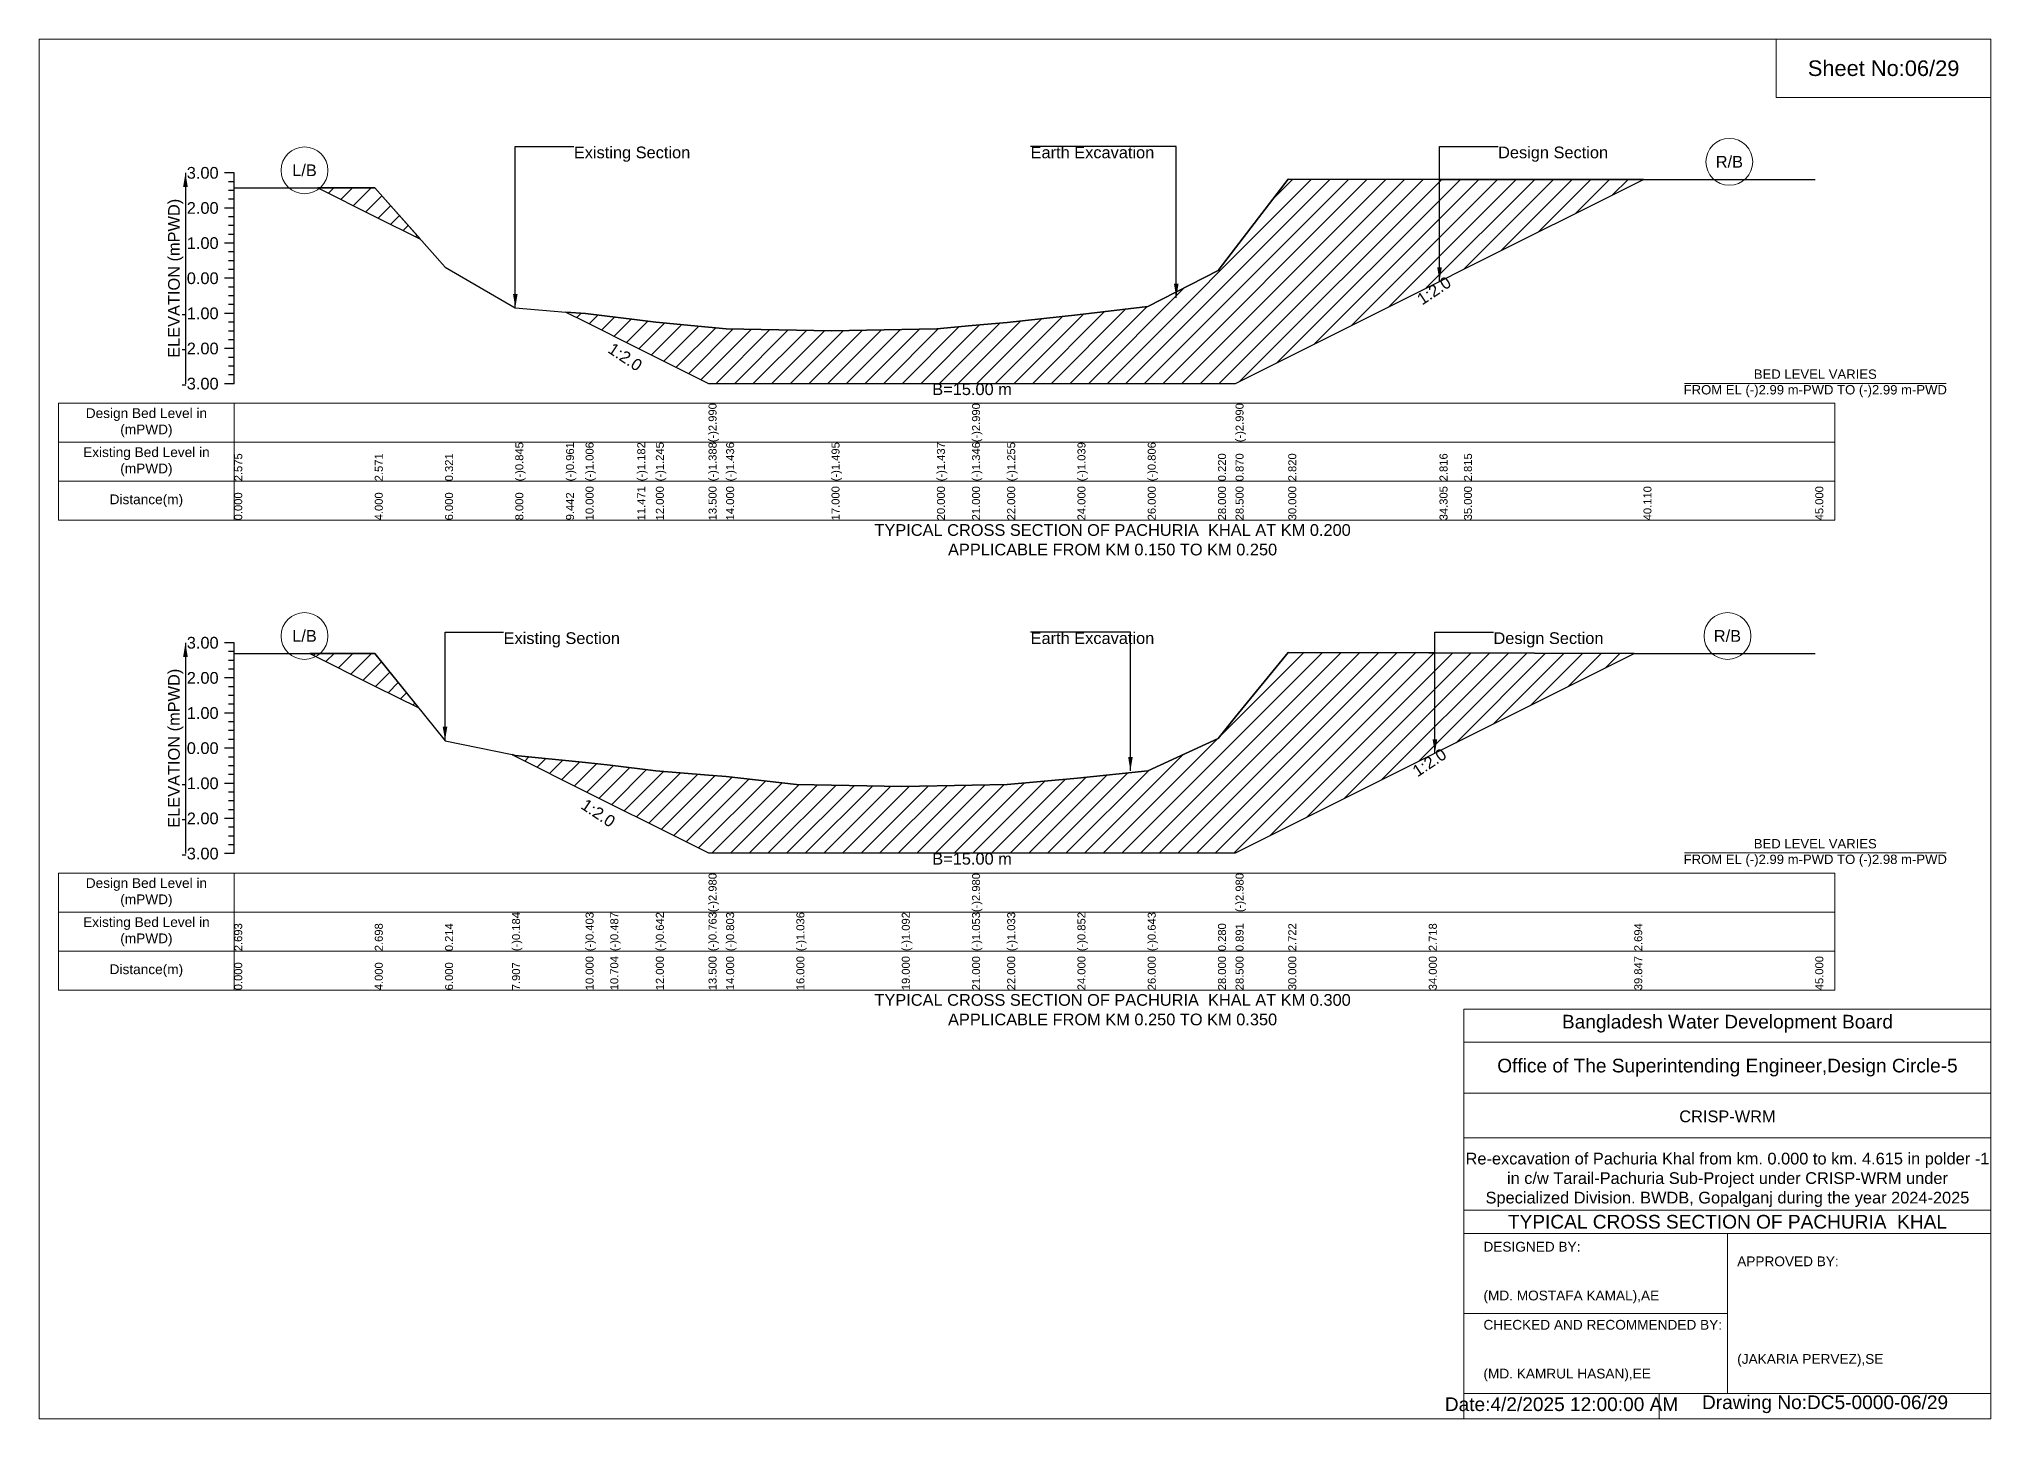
# Model space of a CAD drawing. Header units: inches. Extents: x 91000 to 388000, y -5656 to 0.
# Drawn here: x 150000 to 158000, y -5656 to 0 of the extents above; entities that cross this region are included whole.
import ezdxf

# ---------------------------------------------------------------- set-up
doc = ezdxf.new("R2010")
doc.units = ezdxf.units.IN
doc.header["$LTSCALE"] = 7
doc.header["$MEASUREMENT"] = 0
for name, color, linetype, lineweight in [('Cross section Data Border', 7, 'Continuous', 9), ('Cross Section Labels', 7, 'Continuous', 9), ('Existing_Bed_Level for Xsection', 7, 'Continuous', 25), ('Long Section Labels', 7, 'Continuous', 9)]:
    doc.layers.add(name, color=color, linetype=linetype, lineweight=lineweight)
doc.styles.get("Standard").update_dxf_attribs({"font": 'arial.ttf'})
doc.dimstyles.get("Standard").update_dxf_attribs({"dimtxt": 0.18, "dimasz": 0.18, "dimexe": 0.18, "dimexo": 0.0625, "dimgap": 0.09, "dimtad": 0, "dimtih": 1, "dimtoh": 1, "dimdec": 4, "dimzin": 0, "dimdsep": 46, "dimtxsty": 'Standard', "dimcen": 0.09, "dimadec": 0, "dimazin": 0, "dimtfac": 1, "dimtdec": 4, "dimtofl": 0, "dimtmove": 0, "dimatfit": 3, "dimfxl": 1, "dimtolj": 1, "dimtzin": 0, "dimarcsym": 0})

msp = doc.modelspace()

# ---------------------------------------------------------------- hatches: boundary and pattern name
at = {"layer": 'Existing_Bed_Level for Xsection'}
h = msp.add_hatch(dxfattribs=at)
h.set_pattern_fill('ANSI31', color=256, scale=432, style=0)
h.paths.add_polyline_path([(151142, -610.3), (151376, -727.3), (151562.9, -820.7), (151376, -610.5)])
h = msp.add_hatch(dxfattribs=at)
h.set_pattern_fill('ANSI31', color=256, scale=432, style=0)
h.paths.add_polyline_path([(152159.7, -1119.1), (152240, -1159.3), (152451.8, -1265.2), (152528, -1303.3), (152744, -1411.3), (152816, -1411.3), (153248, -1411.3), (153680, -1411.3), (153824, -1411.3), (153968, -1411.3), (154256, -1411.3), (154544, -1411.3), (154832, -1411.3), (154904, -1411.3), (155120, -1303.3), (155739.9, -993.3), (155840, -943.3), (156575.8, -575.4), (155840, -575.4), (155739.9, -575.3), (155120, -574.6), (154904, -855.4), (154832, -949), (154544, -1096.8), (154256, -1130.3), (153968, -1161.4), (153824, -1174.5), (153680, -1187.6), (153248, -1196), (152816, -1187.5), (152744, -1180.6), (152528, -1160), (152451.8, -1150.9), (152240, -1125.6)])
h = msp.add_hatch(dxfattribs=at)
h.set_pattern_fill('ANSI31', color=256, scale=432, style=0)
h.paths.add_polyline_path([(151109.4, -2518.6), (151376, -2651.9), (151556.1, -2741.9), (151376, -2518.2)])
h = msp.add_hatch(dxfattribs=at)
h.set_pattern_fill('ANSI31', color=256, scale=432, style=0)
h.paths.add_polyline_path([(151938.7, -2933.2), (151952, -2939.9), (152240, -3083.9), (152341.3, -3134.5), (152528, -3227.9), (152744, -3335.9), (152816, -3335.9), (153104, -3335.9), (153536, -3335.9), (153824, -3335.9), (153968, -3335.9), (154256, -3335.9), (154544, -3335.9), (154832, -3335.9), (154904, -3335.9), (155120, -3227.9), (155696, -2939.9), (155721, -2927.4), (156538, -2518.9), (155721, -2515.5), (155696, -2515.4), (155120, -2514.8), (154904, -2778.5), (154832, -2866.4), (154544, -2999.3), (154256, -3029.4), (153968, -3055.5), (153824, -3058.3), (153536, -3064), (153104, -3055.9), (152816, -3022.4), (152744, -3016.6), (152528, -2999.2), (152341.3, -2976.9), (152240, -2964.8), (151952, -2936)])

# ---------------------------------------------------------------- linework, layer by layer
at = {"layer": 'Cross section Data Border'}
for points in [[(150080, -1492.7), (157360, -1492.7), (157360, -1972.7), (150080, -1972.7)], [(150080, -3418.8), (157360, -3418.8), (157360, -3898.8), (150080, -3898.8)]]:
    msp.add_lwpolyline(points, close=True, dxfattribs=at)
for points in [[(150800, -1492.7), (150800, -1972.7)], [(150080, -1652.7), (157360, -1652.7)], [(150080, -1812.7), (157360, -1812.7)], [(150800, -3418.8), (150800, -3898.8)], [(150080, -3578.8), (157360, -3578.8)], [(150080, -3738.8), (157360, -3738.8)]]:
    msp.add_lwpolyline(points, dxfattribs=at)
at = {"layer": 'Cross Section Labels'}
for points in [[(156744.2, -1411.3), (157815.8, -1411.3)], [(156744.2, -3335.9), (157815.8, -3335.9)]]:
    msp.add_lwpolyline(points, dxfattribs=at)
for centre in [(151088, -538.2), (156927.9, -503.4), (151088, -2446.6), (156920, -2447)]:
    msp.add_circle(centre, 96, dxfattribs=at)
at = {"layer": 'Existing_Bed_Level for Xsection'}
for points in [[(150800, -548.7), (150760, -548.7)], [(150800, -1412.7), (150800, -1268.7), (150800, -1124.7), (150800, -980.7), (150800, -836.7), (150800, -692.7), (150800, -548.7)], [(150800, -584.7), (150776, -584.7)], [(150800, -620.7), (150776, -620.7)], [(150800, -609.9), (151376, -610.5), (151664, -934.5), (151952, -1102.4), (152159.7, -1119.1), (152240, -1125.6), (152451.8, -1150.9), (152528, -1160), (152744, -1180.6), (152744, -1180.6), (152816, -1187.5), (153248, -1196), (153680, -1187.6), (153824, -1174.5), (153824, -1174.5), (153968, -1161.4), (154256, -1130.3), (154544, -1096.8), (154832, -949), (154904, -855.4), (154904, -855.4), (155120, -574.6), (155739.9, -575.3), (155840, -575.4), (156575.8, -575.4), (157280, -575.4)], [(150800, -692.7), (150760, -692.7)], [(150800, -656.7), (150776, -656.7)], [(150800, -728.7), (150776, -728.7)], [(150800, -764.7), (150776, -764.7)], [(150800, -836.7), (150760, -836.7)], [(150800, -800.7), (150776, -800.7)], [(150800, -872.7), (150776, -872.7)], [(150800, -908.7), (150776, -908.7)], [(150800, -944.7), (150776, -944.7)], [(150800, -980.7), (150760, -980.7)], [(150800, -1016.7), (150776, -1016.7)], [(150800, -1052.7), (150776, -1052.7)], [(150800, -1088.7), (150776, -1088.7)], [(150800, -1124.7), (150760, -1124.7)], [(150800, -1160.7), (150776, -1160.7)], [(150800, -1196.7), (150776, -1196.7)], [(150800, -1268.7), (150760, -1268.7)], [(150800, -1232.7), (150776, -1232.7)], [(150800, -1304.7), (150776, -1304.7)], [(150800, -1340.7), (150776, -1340.7)], [(150800, -1412.7), (150760, -1412.7)], [(150800, -1376.7), (150776, -1376.7)], [(150800, -2474.8), (150760, -2474.8)], [(150800, -3338.8), (150800, -3194.8), (150800, -3050.8), (150800, -2906.8), (150800, -2762.8), (150800, -2618.8), (150800, -2474.8)], [(150800, -2510.8), (150776, -2510.8)], [(150800, -2546.8), (150776, -2546.8)], [(150800, -2519), (151376, -2518.2), (151664, -2875.9), (151938.7, -2933.2), (151952, -2936), (152240, -2964.8), (152341.3, -2976.9), (152528, -2999.2), (152744, -3016.6), (152744, -3016.6), (152816, -3022.4), (153104, -3055.9), (153536, -3064), (153824, -3058.3), (153824, -3058.3), (153968, -3055.5), (154256, -3029.4), (154544, -2999.3), (154832, -2866.4), (154904, -2778.5), (154904, -2778.5), (155120, -2514.8), (155696, -2515.4), (155721, -2515.5), (156538, -2518.9), (156560, -2519), (157280, -2519)], [(150800, -2618.8), (150760, -2618.8)], [(150800, -2582.8), (150776, -2582.8)], [(150800, -2654.8), (150776, -2654.8)], [(150800, -2690.8), (150776, -2690.8)], [(150800, -2762.8), (150760, -2762.8)], [(150800, -2726.8), (150776, -2726.8)], [(150800, -2798.8), (150776, -2798.8)], [(150800, -2834.8), (150776, -2834.8)], [(150800, -2870.8), (150776, -2870.8)], [(150800, -2906.8), (150760, -2906.8)], [(150800, -2942.8), (150776, -2942.8)], [(150800, -2978.8), (150776, -2978.8)], [(150800, -3014.8), (150776, -3014.8)], [(150800, -3050.8), (150760, -3050.8)], [(150800, -3086.8), (150776, -3086.8)], [(150800, -3194.8), (150760, -3194.8)], [(150800, -3122.8), (150776, -3122.8)], [(150800, -3158.8), (150776, -3158.8)], [(150800, -3230.8), (150776, -3230.8)], [(150800, -3266.8), (150776, -3266.8)], [(150800, -3338.8), (150760, -3338.8)], [(150800, -3302.8), (150776, -3302.8)]]:
    msp.add_lwpolyline(points, dxfattribs=at)
for points in [[(151142, -610.3), (151376, -727.3), (151562.9, -820.7), (151376, -610.5)], [(152159.7, -1119.1), (152159.7, -1119.1), (152240, -1159.3), (152451.8, -1265.2), (152528, -1303.3), (152744, -1411.3), (152744, -1411.3), (152816, -1411.3), (153248, -1411.3), (153680, -1411.3), (153824, -1411.3), (153824, -1411.3), (153968, -1411.3), (154256, -1411.3), (154544, -1411.3), (154832, -1411.3), (154904, -1411.3), (154904, -1411.3), (155120, -1303.3), (155739.9, -993.3), (155840, -943.3), (156575.8, -575.4), (156575.8, -575.4), (156575.8, -575.4), (155840, -575.4), (155739.9, -575.3), (155120, -574.6), (154904, -855.4), (154904, -855.4), (154832, -949), (154544, -1096.8), (154256, -1130.3), (153968, -1161.4), (153824, -1174.5), (153824, -1174.5), (153680, -1187.6), (153248, -1196), (152816, -1187.5), (152744, -1180.6), (152744, -1180.6), (152528, -1160), (152451.8, -1150.9), (152240, -1125.6), (152159.7, -1119.1)], [(151109.4, -2518.6), (151376, -2651.9), (151556.1, -2741.9), (151376, -2518.2)], [(151938.7, -2933.2), (151938.7, -2933.2), (151952, -2939.9), (152240, -3083.9), (152341.3, -3134.5), (152528, -3227.9), (152744, -3335.9), (152744, -3335.9), (152816, -3335.9), (153104, -3335.9), (153536, -3335.9), (153824, -3335.9), (153824, -3335.9), (153968, -3335.9), (154256, -3335.9), (154544, -3335.9), (154832, -3335.9), (154904, -3335.9), (154904, -3335.9), (155120, -3227.9), (155696, -2939.9), (155721, -2927.4), (156538, -2518.9), (155721, -2515.5), (155696, -2515.4), (155120, -2514.8), (154904, -2778.5), (154904, -2778.5), (154832, -2866.4), (154544, -2999.3), (154256, -3029.4), (153968, -3055.5), (153824, -3058.3), (153824, -3058.3), (153536, -3064), (153104, -3055.9), (152816, -3022.4), (152744, -3016.6), (152744, -3016.6), (152528, -2999.2), (152341.3, -2976.9), (152240, -2964.8), (151952, -2936), (151938.7, -2933.2)]]:
    msp.add_lwpolyline(points, close=True, dxfattribs=at)
at = {"layer": 'Long Section Labels'}
for points in [[(150000, 0), (158000, 0), (158000, -5656), (150000, -5656)], [(157120, 0), (158000, 0), (158000, -240), (157120, -240)]]:
    msp.add_lwpolyline(points, close=True, dxfattribs=at)
for points in [[(155840, -5656), (155840, -3976), (158000, -3976)], [(155840, -4112), (158000, -4112)], [(155840, -4320), (158000, -4320)], [(155840, -4504), (158000, -4504)], [(155840, -4800), (158000, -4800)], [(155840, -4896), (158000, -4896)], [(156920, -4896), (156920, -5552)], [(155840, -5224), (156920, -5224)], [(155840, -5552), (158000, -5552)], [(156640, -5552), (156640, -5656)]]:
    msp.add_lwpolyline(points, dxfattribs=at)

# ---------------------------------------------------------------- texts
at = {"layer": 'Cross section Data Border', "char_height": 40, "width": 640, "attachment_point": 5}
for s, insert in [('Design Bed Level in (mPWD)', (150440, -1572.7)), ('Existing Bed Level in (mPWD)', (150440, -1732.7)), ('Distance(m)', (150440, -1892.7)), ('Design Bed Level in (mPWD)', (150440, -3498.8)), ('Existing Bed Level in (mPWD)', (150440, -3658.8)), ('Distance(m)', (150440, -3818.8))]:
    msp.add_mtext(s, dxfattribs=dict(at, insert=insert))
at = {"layer": 'Cross Section Labels'}
for s, insert, char_height, attachment_point in [('Existing Section', (152192, -440.7), 48, 1), ('Earth Excavation', (154064, -440.7), 48, 1), ('Design Section', (155979.9, -440.7), 48, 1), ('R/B', (156927.9, -503.4), 48, 5), ('L/B', (151088, -538.2), 48, 5), ('BED LEVEL VARIES ^JFROM EL (-)2.99 m-PWD TO (-)2.99 m-PWD', (157280, -1411.3), 38.4, 5), ('B=15.00 m', (153824, -1411.3), 48, 2), ('TYPICAL CROSS SECTION OF PACHURIA  KHAL AT KM 0.200^JAPPLICABLE FROM KM 0.150 TO KM 0.250', (154400, -2052.7), 48, 5), ('L/B', (151088, -2446.6), 48, 5), ('Existing Section', (151904, -2431.6), 48, 1), ('Earth Excavation', (154064, -2431.6), 48, 1), ('Design Section', (155961, -2431.6), 48, 1), ('R/B', (156920, -2447), 48, 5), ('BED LEVEL VARIES ^JFROM EL (-)2.99 m-PWD TO (-)2.98 m-PWD', (157280, -3335.9), 38.4, 5), ('B=15.00 m', (153824, -3335.9), 48, 2), ('TYPICAL CROSS SECTION OF PACHURIA  KHAL AT KM 0.300^JAPPLICABLE FROM KM 0.250 TO KM 0.350', (154400, -3978.8), 48, 5)]:
    msp.add_mtext(s, dxfattribs=dict(at, insert=insert, char_height=char_height, attachment_point=attachment_point))
at = {"layer": 'Cross Section Labels', "char_height": 48, "attachment_point": 2}
for insert, rotation in [((155703.9, -1011.3), 33.69007), ((152415.8, -1283.2), 326.30993), ((155685, -2945.4), 33.69007), ((152305.3, -3152.5), 326.30993)]:
    msp.add_mtext('1:2.0', dxfattribs=dict(at, insert=insert, rotation=rotation))
at = {"layer": 'Existing_Bed_Level for Xsection', "char_height": 48, "attachment_point": 6}
for s, insert in [('3.00', (150736, -548.7)), ('2.00', (150736, -692.7)), ('1.00', (150736, -836.7)), ('0.00', (150736, -980.7)), ('-1.00', (150736, -1124.7)), ('-2.00', (150736, -1268.7)), ('-3.00', (150736, -1412.7)), ('3.00', (150736, -2474.8)), ('2.00', (150736, -2618.8)), ('1.00', (150736, -2762.8)), ('0.00', (150736, -2906.8)), ('-1.00', (150736, -3050.8)), ('-2.00', (150736, -3194.8)), ('-3.00', (150736, -3338.8))]:
    msp.add_mtext(s, dxfattribs=dict(at, insert=insert))
at = {"layer": 'Existing_Bed_Level for Xsection', "rotation": 90}
for s, insert, char_height, attachment_point in [('ELEVATION (mPWD)', (150560, -980.7), 48, 5), ('(-)2.990', (152744, -1652.7), 32.8, 1), ('(-)2.990', (153824, -1652.7), 32.8, 1), ('(-)2.990', (154904, -1652.7), 32.8, 1), ('(-)0.845', (151952, -1812.7), 32.8, 1), ('(-)0.961', (152159.7, -1812.7), 32.8, 1), ('(-)1.006', (152240, -1812.7), 32.8, 1), ('(-)1.182', (152451.8, -1812.7), 32.8, 1), ('(-)1.245', (152528, -1812.7), 32.8, 1), ('(-)1.388', (152744, -1812.7), 32.8, 1), ('(-)1.436', (152816, -1812.7), 32.8, 1), ('(-)1.495', (153248, -1812.7), 32.8, 1), ('(-)1.437', (153680, -1812.7), 32.8, 1), ('(-)1.346', (153824, -1812.7), 32.8, 1), ('(-)1.255', (153968, -1812.7), 32.8, 1), ('(-)1.039', (154256, -1812.7), 32.8, 1), ('(-)0.806', (154544, -1812.7), 32.8, 1), ('2.575', (150800, -1812.7), 32.8, 1), ('2.571', (151376, -1812.7), 32.8, 1), ('0.321', (151664, -1812.7), 32.8, 1), ('0.220', (154832, -1812.7), 32.8, 1), ('0.870', (154904, -1812.7), 32.8, 1), ('2.820', (155120, -1812.7), 32.8, 1), ('2.816', (155739.9, -1812.7), 32.8, 1), ('2.815', (155840, -1812.7), 32.8, 1), ('10.000', (152240, -1972.7), 32.8, 1), ('11.471', (152451.8, -1972.7), 32.8, 1), ('12.000', (152528, -1972.7), 32.8, 1), ('13.500', (152744, -1972.7), 32.8, 1), ('14.000', (152816, -1972.7), 32.8, 1), ('17.000', (153248, -1972.7), 32.8, 1), ('20.000', (153680, -1972.7), 32.8, 1), ('21.000', (153824, -1972.7), 32.8, 1), ('22.000', (153968, -1972.7), 32.8, 1), ('24.000', (154256, -1972.7), 32.8, 1), ('26.000', (154544, -1972.7), 32.8, 1), ('28.000', (154832, -1972.7), 32.8, 1), ('28.500', (154904, -1972.7), 32.8, 1), ('30.000', (155120, -1972.7), 32.8, 1), ('34.305', (155739.9, -1972.7), 32.8, 1), ('35.000', (155840, -1972.7), 32.8, 1), ('40.110', (156575.8, -1972.7), 32.8, 1), ('45.000', (157280, -1972.7), 32.8, 1), ('0.000', (150800, -1972.7), 32.8, 1), ('4.000', (151376, -1972.7), 32.8, 1), ('6.000', (151664, -1972.7), 32.8, 1), ('8.000', (151952, -1972.7), 32.8, 1), ('9.442', (152159.7, -1972.7), 32.8, 1), ('ELEVATION (mPWD)', (150560, -2906.8), 48, 5), ('(-)2.980', (152744, -3578.8), 32.8, 1), ('(-)2.980', (153824, -3578.8), 32.8, 1), ('(-)2.980', (154904, -3578.8), 32.8, 1), ('(-)0.184', (151938.7, -3738.8), 32.8, 1), ('(-)0.403', (152240, -3738.8), 32.8, 1), ('(-)0.487', (152341.3, -3738.8), 32.8, 1), ('(-)0.642', (152528, -3738.8), 32.8, 1), ('(-)0.763', (152744, -3738.8), 32.8, 1), ('(-)0.803', (152816, -3738.8), 32.8, 1), ('(-)1.036', (153104, -3738.8), 32.8, 1), ('(-)1.092', (153536, -3738.8), 32.8, 1), ('(-)1.053', (153824, -3738.8), 32.8, 1), ('(-)1.033', (153968, -3738.8), 32.8, 1), ('(-)0.852', (154256, -3738.8), 32.8, 1), ('(-)0.643', (154544, -3738.8), 32.8, 1), ('2.693', (150800, -3738.8), 32.8, 1), ('2.698', (151376, -3738.8), 32.8, 1), ('0.214', (151664, -3738.8), 32.8, 1), ('0.280', (154832, -3738.8), 32.8, 1), ('0.891', (154904, -3738.8), 32.8, 1), ('2.722', (155120, -3738.8), 32.8, 1), ('2.718', (155696, -3738.8), 32.8, 1), ('2.694', (156538, -3738.8), 32.8, 1), ('10.704', (152341.3, -3898.8), 32.8, 1), ('0.000', (150800, -3898.8), 32.8, 1), ('4.000', (151376, -3898.8), 32.8, 1), ('6.000', (151664, -3898.8), 32.8, 1), ('7.907', (151938.7, -3898.8), 32.8, 1), ('10.000', (152240, -3898.8), 32.8, 1), ('12.000', (152528, -3898.8), 32.8, 1), ('13.500', (152744, -3898.8), 32.8, 1), ('14.000', (152816, -3898.8), 32.8, 1), ('16.000', (153104, -3898.8), 32.8, 1), ('19.000', (153536, -3898.8), 32.8, 1), ('21.000', (153824, -3898.8), 32.8, 1), ('22.000', (153968, -3898.8), 32.8, 1), ('24.000', (154256, -3898.8), 32.8, 1), ('26.000', (154544, -3898.8), 32.8, 1), ('28.000', (154832, -3898.8), 32.8, 1), ('28.500', (154904, -3898.8), 32.8, 1), ('30.000', (155120, -3898.8), 32.8, 1), ('34.000', (155696, -3898.8), 32.8, 1), ('39.847', (156538, -3898.8), 32.8, 1), ('45.000', (157280, -3898.8), 32.8, 1)]:
    msp.add_mtext(s, dxfattribs=dict(at, insert=insert, char_height=char_height, attachment_point=attachment_point))
at = {"layer": 'Long Section Labels', "attachment_point": 5}
for s, insert, char_height in [('Sheet No:06/29', (157560, -120), 64), ('Bangladesh Water Development Board', (156920, -4036), 56), ('Office of The Superintending Engineer,Design Circle-5', (156920, -4216), 56)]:
    msp.add_mtext(s, dxfattribs=dict(at, insert=insert, char_height=char_height))
at = {"layer": 'Long Section Labels'}
for s, insert, char_height, width, attachment_point in [('CRISP-WRM', (156920, -4416), 48, 2240, 5), ('Re-excavation of Pachuria Khal from km. 0.000 to km. 4.615 in polder -1  in c/w Tarail-Pachuria Sub-Project under CRISP-WRM under Specialized Division. BWDB, Gopalganj during the year 2024-2025', (156920, -4676), 48, 2160, 5), ('TYPICAL CROSS SECTION OF PACHURIA  KHAL', (156920, -4848), 56, 2240, 5), ('DESIGNED BY:^J^J^J(MD. MOSTAFA KAMAL),AE', (155920, -5056), 40, 1120, 4), ('APPROVED BY:^J^J^J^J^J^J(JAKARIA PERVEZ),SE', (156960, -5216), 40, 1120, 4), ('CHECKED AND RECOMMENDED BY:^J^J^J(MD. KAMRUL HASAN),EE', (155920, -5376), 40, 1120, 4), ('Date:4/2/2025 12:00:00 AM', (156240, -5596), 56, 1120, 5), ('Drawing No:DC5-0000-06/29', (157320, -5596), 56, 1760, 5)]:
    msp.add_mtext(s, dxfattribs=dict(at, insert=insert, char_height=char_height, width=width, attachment_point=attachment_point))

# ---------------------------------------------------------------- leaders
at = {"layer": 'Cross Section Labels', "annotation_type": 0, "has_hookline": 1}
for points, hookline_direction, text_width in [([(151952, -1102.4), (151952, -440.7), (152191.9, -440.7)], 0, 467.2), ([(154661, -1060.1), (154661, -440.7), (154064.1, -440.7)], 1, 497), ([(155739.9, -993.3), (155739.9, -440.7), (155979.8, -440.7)], 0, 441.2), ([(151664, -2875.9), (151664, -2431.6), (151903.9, -2431.6)], 0, 467.2), ([(154473.1, -2999.8), (154473.1, -2431.6), (154064.1, -2431.6)], 1, 497), ([(155721, -2927.4), (155721, -2431.6), (155960.9, -2431.6)], 0, 441.2)]:
    msp.add_leader(points, dimstyle='Standard', override={"dimasz": 57.6}, dxfattribs=dict(at, hookline_direction=hookline_direction, text_width=text_width))
at = {"layer": 'Existing_Bed_Level for Xsection'}
for points in [[(150600, -548.7), (150600, -1412.7)], [(150600, -2474.8), (150600, -3338.8)]]:
    msp.add_leader(points, dimstyle='Standard', override={"dimasz": 57.6}, dxfattribs=at)

doc.saveas('drawing.dxf')
